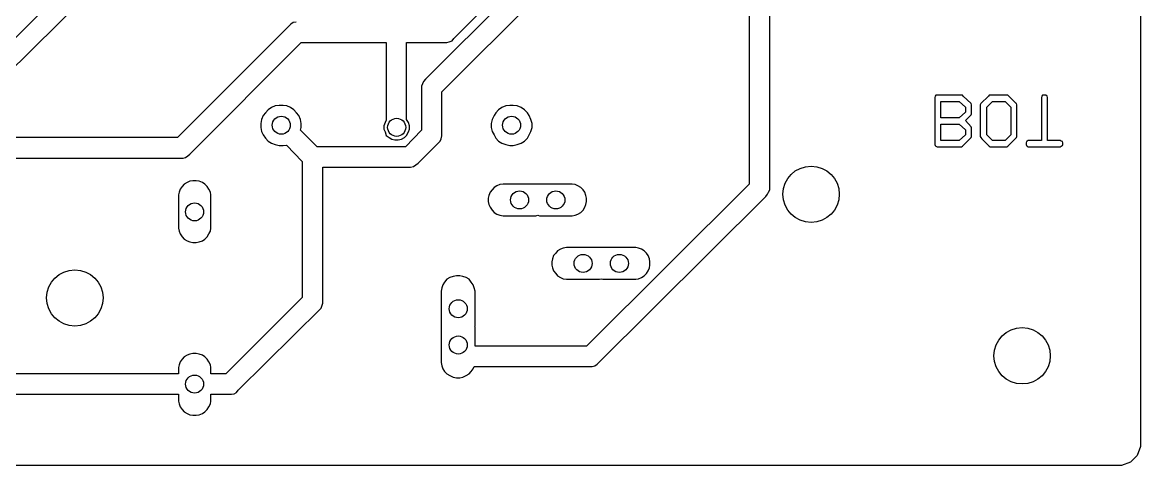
# Model space of a CAD drawing. Extents: x -4463 to -4217, y -2637 to -2584.
# Drawn here: x -4395.13 to -4345.57, y -2637.39 to -2617.72 of the extents above; entities that cross this region are included whole.
import ezdxf

# ---------------------------------------------------------------- set-up
doc = ezdxf.new("R2010")
doc.units = 0
doc.header["$MEASUREMENT"] = 0
for name, color, linetype in [('OBRYS', 7, 'Continuous'), ('SCIEZKI', 3, 'Continuous'), ('WIERCENIA', 10, 'Continuous')]:
    doc.layers.add(name, color=color, linetype=linetype)

msp = doc.modelspace()

# ---------------------------------------------------------------- linework, layer by layer
at = {"layer": 'OBRYS'}
for p, q in [((-4345.571, -2585.05), (-4345.571, -2636.537)), ((-4345.571, -2585.05), (-4345.571, -2636.537)), ((-4345.571, -2636.537), (-4345.722, -2636.939)), ((-4345.571, -2636.537), (-4345.722, -2636.939)), ((-4346.023, -2637.241), (-4346.426, -2637.392)), ((-4346.023, -2637.241), (-4346.426, -2637.392)), ((-4345.722, -2636.939), (-4346.023, -2637.241)), ((-4345.722, -2636.939), (-4346.023, -2637.241)), ((-4346.426, -2637.392), (-4461.793, -2637.392)), ((-4346.426, -2637.392), (-4461.793, -2637.392))]:
    msp.add_line(p, q, dxfattribs=at)
at = {"layer": 'SCIEZKI'}
for p, q in [((-4356.13, -2599.129), (-4377.272, -2620.246)), ((-4376.543, -2620.799), (-4355.3, -2599.581)), ((-4376.015, -2618.436), (-4357.512, -2599.933)), ((-4362.917, -2608.984), (-4362.917, -2624.897)), ((-4362.012, -2625.149), (-4362.012, -2609.235)), ((-4391.828, -2614.791), (-4396.328, -2619.291)), ((-4395.876, -2620.095), (-4391.275, -2615.52)), ((-4383.231, -2617.808), (-4388.259, -2622.836)), ((-4383.13, -2617.732), (-4383.231, -2617.808)), ((-4383.004, -2617.707), (-4383.13, -2617.732)), ((-4376.091, -2618.537), (-4376.015, -2618.436)), ((-4387.705, -2623.565), (-4382.778, -2618.612)), ((-4382.778, -2618.612), (-4379.007, -2618.612)), ((-4379.007, -2618.612), (-4379.007, -2622.056)), ((-4378.102, -2622.031), (-4378.102, -2618.612)), ((-4378.102, -2618.612), (-4376.317, -2618.612)), ((-4376.317, -2618.612), (-4376.216, -2618.587)), ((-4376.216, -2618.587), (-4376.091, -2618.537)), ((-4377.348, -2620.347), (-4377.398, -2620.447)), ((-4377.272, -2620.246), (-4377.348, -2620.347)), ((-4377.398, -2620.447), (-4377.448, -2620.548)), ((-4377.448, -2620.548), (-4377.448, -2622.509)), ((-4376.543, -2622.76), (-4376.543, -2620.799)), ((-4383.758, -2621.403), (-4383.934, -2621.428)), ((-4383.582, -2621.403), (-4383.758, -2621.403)), ((-4383.407, -2621.428), (-4383.582, -2621.403)), ((-4373.526, -2621.403), (-4373.702, -2621.428)), ((-4373.376, -2621.403), (-4373.526, -2621.403)), ((-4373.2, -2621.428), (-4373.376, -2621.403)), ((-4354.671, -2621), (-4354.697, -2621.051)), ((-4354.697, -2621.051), (-4354.697, -2622.107)), ((-4354.646, -2620.95), (-4354.671, -2621)), ((-4354.596, -2620.95), (-4354.646, -2620.95)), ((-4353.515, -2620.95), (-4354.596, -2620.95)), ((-4354.42, -2621.956), (-4354.42, -2621.227)), ((-4354.42, -2621.227), (-4353.616, -2621.227)), ((-4353.616, -2621.227), (-4353.339, -2621.478)), ((-4353.465, -2620.95), (-4353.515, -2620.95)), ((-4353.44, -2621), (-4353.465, -2620.95)), ((-4353.088, -2621.327), (-4353.44, -2621)), ((-4353.063, -2621.378), (-4353.088, -2621.327)), ((-4353.063, -2621.78), (-4353.063, -2621.378)), ((-4352.66, -2621.327), (-4352.685, -2621.378)), ((-4352.685, -2621.378), (-4352.685, -2622.785)), ((-4352.308, -2621), (-4352.66, -2621.327)), ((-4352.384, -2621.478), (-4352.132, -2621.227)), ((-4352.283, -2620.95), (-4352.308, -2621)), ((-4352.233, -2620.95), (-4352.283, -2620.95)), ((-4351.504, -2620.95), (-4352.233, -2620.95)), ((-4352.132, -2621.227), (-4351.579, -2621.227)), ((-4351.579, -2621.227), (-4351.328, -2621.478)), ((-4351.454, -2620.95), (-4351.504, -2620.95)), ((-4351.102, -2621.302), (-4351.454, -2620.95)), ((-4351.076, -2621.327), (-4351.102, -2621.302)), ((-4351.051, -2621.378), (-4351.076, -2621.327)), ((-4351.051, -2622.735), (-4351.051, -2621.378)), ((-4351.051, -2621.378), (-4351.051, -2621.378)), ((-4349.945, -2621), (-4349.97, -2621.051)), ((-4349.97, -2621.051), (-4349.97, -2622.961)), ((-4349.92, -2620.95), (-4349.945, -2621)), ((-4349.87, -2620.95), (-4349.92, -2620.95)), ((-4349.819, -2620.95), (-4349.87, -2620.95)), ((-4349.769, -2620.95), (-4349.819, -2620.95)), ((-4349.719, -2621), (-4349.769, -2620.95)), ((-4349.694, -2621.051), (-4349.719, -2621)), ((-4349.694, -2622.961), (-4349.694, -2621.051)), ((-4349.694, -2621.051), (-4349.694, -2621.051)), ((-4384.462, -2621.855), (-4384.538, -2622.031)), ((-4384.362, -2621.73), (-4384.462, -2621.855)), ((-4384.236, -2621.604), (-4384.362, -2621.73)), ((-4384.085, -2621.503), (-4384.236, -2621.604)), ((-4383.934, -2621.428), (-4384.085, -2621.503)), ((-4383.256, -2621.503), (-4383.407, -2621.428)), ((-4383.105, -2621.604), (-4383.256, -2621.503)), ((-4382.979, -2621.73), (-4383.105, -2621.604)), ((-4382.879, -2621.855), (-4382.979, -2621.73)), ((-4382.803, -2622.031), (-4382.879, -2621.855)), ((-4374.23, -2621.855), (-4374.306, -2622.031)), ((-4374.155, -2621.73), (-4374.23, -2621.855)), ((-4374.029, -2621.604), (-4374.155, -2621.73)), ((-4373.878, -2621.503), (-4374.029, -2621.604)), ((-4373.702, -2621.428), (-4373.878, -2621.503)), ((-4373.024, -2621.503), (-4373.2, -2621.428)), ((-4372.873, -2621.604), (-4373.024, -2621.503)), ((-4372.747, -2621.73), (-4372.873, -2621.604)), ((-4372.672, -2621.855), (-4372.747, -2621.73)), ((-4372.596, -2622.031), (-4372.672, -2621.855)), ((-4353.339, -2621.704), (-4353.616, -2621.956)), ((-4353.339, -2621.478), (-4353.339, -2621.704)), ((-4353.339, -2621.478), (-4353.339, -2621.478)), ((-4353.339, -2622.081), (-4353.138, -2621.88)), ((-4353.138, -2621.88), (-4353.088, -2621.83)), ((-4353.088, -2621.83), (-4353.063, -2621.78)), ((-4352.384, -2622.71), (-4352.384, -2621.478)), ((-4351.328, -2621.478), (-4351.328, -2622.71)), ((-4384.538, -2622.031), (-4384.563, -2622.207)), ((-4384.563, -2622.207), (-4384.563, -2622.383)), ((-4384.563, -2622.383), (-4384.538, -2622.559)), ((-4382.778, -2622.207), (-4382.803, -2622.031)), ((-4382.803, -2622.509), (-4382.778, -2622.383)), ((-4382.778, -2622.383), (-4382.778, -2622.207)), ((-4379.057, -2622.157), (-4379.108, -2622.308)), ((-4379.108, -2622.308), (-4379.108, -2622.459)), ((-4379.007, -2622.056), (-4379.057, -2622.157)), ((-4378.027, -2622.157), (-4378.102, -2622.031)), ((-4378.102, -2622.031), (-4378.102, -2622.031)), ((-4377.976, -2622.308), (-4378.027, -2622.157)), ((-4377.976, -2622.459), (-4377.976, -2622.308)), ((-4374.306, -2622.031), (-4374.356, -2622.207)), ((-4374.356, -2622.207), (-4374.356, -2622.383)), ((-4374.356, -2622.207), (-4374.356, -2622.207)), ((-4374.356, -2622.383), (-4374.306, -2622.559)), ((-4372.546, -2622.207), (-4372.596, -2622.031)), ((-4372.596, -2622.559), (-4372.546, -2622.383)), ((-4372.546, -2622.383), (-4372.546, -2622.207)), ((-4354.697, -2622.107), (-4354.697, -2623.062)), ((-4353.616, -2621.956), (-4354.42, -2621.956)), ((-4354.42, -2622.961), (-4354.42, -2622.232)), ((-4354.42, -2622.232), (-4353.616, -2622.232)), ((-4353.616, -2622.232), (-4353.339, -2622.484)), ((-4353.088, -2622.358), (-4353.339, -2622.081)), ((-4353.063, -2622.408), (-4353.088, -2622.358)), ((-4388.259, -2622.836), (-4407.139, -2622.836)), ((-4384.538, -2622.559), (-4384.462, -2622.71)), ((-4384.462, -2622.71), (-4384.362, -2622.861)), ((-4384.362, -2622.861), (-4384.236, -2622.987)), ((-4382.074, -2623.238), (-4382.803, -2622.509)), ((-4379.108, -2622.459), (-4379.057, -2622.584)), ((-4379.057, -2622.584), (-4379.007, -2622.735)), ((-4379.007, -2622.735), (-4378.881, -2622.836)), ((-4378.881, -2622.836), (-4378.756, -2622.911)), ((-4378.328, -2622.911), (-4378.203, -2622.836)), ((-4378.203, -2622.836), (-4378.102, -2622.735)), ((-4377.448, -2622.509), (-4378.152, -2623.238)), ((-4378.102, -2622.735), (-4378.027, -2622.584)), ((-4378.027, -2622.584), (-4377.976, -2622.459)), ((-4376.619, -2622.987), (-4376.568, -2622.886)), ((-4376.568, -2622.886), (-4376.543, -2622.76)), ((-4374.306, -2622.559), (-4374.23, -2622.71)), ((-4374.23, -2622.71), (-4374.155, -2622.861)), ((-4374.155, -2622.861), (-4374.029, -2622.987)), ((-4372.873, -2622.987), (-4372.747, -2622.861)), ((-4372.747, -2622.861), (-4372.672, -2622.71)), ((-4372.672, -2622.71), (-4372.596, -2622.559)), ((-4353.339, -2622.71), (-4353.616, -2622.961)), ((-4353.465, -2623.213), (-4353.138, -2622.886)), ((-4353.339, -2622.484), (-4353.339, -2622.71)), ((-4353.339, -2622.484), (-4353.339, -2622.484)), ((-4353.138, -2622.886), (-4353.088, -2622.836)), ((-4353.138, -2622.886), (-4353.138, -2622.886)), ((-4353.088, -2622.836), (-4353.063, -2622.785)), ((-4353.063, -2622.785), (-4353.063, -2622.408)), ((-4352.685, -2622.785), (-4352.66, -2622.836)), ((-4352.66, -2622.836), (-4352.61, -2622.886)), ((-4352.61, -2622.886), (-4352.283, -2623.213)), ((-4352.132, -2622.961), (-4352.384, -2622.71)), ((-4351.328, -2622.71), (-4351.579, -2622.961)), ((-4351.454, -2623.213), (-4351.076, -2622.836)), ((-4351.076, -2622.836), (-4351.051, -2622.785)), ((-4351.051, -2622.785), (-4351.051, -2622.735)), ((-4384.236, -2622.987), (-4384.085, -2623.087)), ((-4384.085, -2623.087), (-4383.934, -2623.137)), ((-4383.934, -2623.137), (-4383.758, -2623.188)), ((-4383.758, -2623.188), (-4383.582, -2623.188)), ((-4383.582, -2623.188), (-4383.432, -2623.163)), ((-4383.432, -2623.163), (-4382.728, -2623.892)), ((-4378.152, -2623.238), (-4382.074, -2623.238)), ((-4378.756, -2622.911), (-4378.63, -2622.936)), ((-4378.63, -2622.936), (-4378.479, -2622.936)), ((-4378.479, -2622.936), (-4378.328, -2622.911)), ((-4377.599, -2623.967), (-4376.619, -2622.987)), ((-4374.029, -2622.987), (-4373.878, -2623.087)), ((-4373.878, -2623.087), (-4373.702, -2623.137)), ((-4373.702, -2623.137), (-4373.526, -2623.188)), ((-4373.526, -2623.188), (-4373.376, -2623.188)), ((-4373.376, -2623.188), (-4373.2, -2623.137)), ((-4373.2, -2623.137), (-4373.024, -2623.087)), ((-4373.024, -2623.087), (-4372.873, -2622.987)), ((-4354.697, -2623.062), (-4354.697, -2623.137)), ((-4354.697, -2623.062), (-4354.697, -2623.062)), ((-4354.697, -2623.137), (-4354.671, -2623.188)), ((-4354.671, -2623.188), (-4354.646, -2623.213)), ((-4354.646, -2623.213), (-4354.596, -2623.238)), ((-4354.596, -2623.238), (-4353.515, -2623.238)), ((-4353.616, -2622.961), (-4354.42, -2622.961)), ((-4353.515, -2623.238), (-4353.465, -2623.213)), ((-4352.283, -2623.213), (-4352.233, -2623.238)), ((-4352.233, -2623.238), (-4351.504, -2623.238)), ((-4351.579, -2622.961), (-4352.132, -2622.961)), ((-4352.132, -2622.961), (-4352.132, -2622.961)), ((-4351.504, -2623.238), (-4351.454, -2623.213)), ((-4350.624, -2623.012), (-4350.649, -2623.062)), ((-4350.649, -2623.062), (-4350.649, -2623.137)), ((-4350.649, -2623.137), (-4350.624, -2623.188)), ((-4350.599, -2622.987), (-4350.624, -2623.012)), ((-4350.624, -2623.188), (-4350.599, -2623.213)), ((-4350.549, -2622.961), (-4350.599, -2622.987)), ((-4350.599, -2623.213), (-4350.549, -2623.238)), ((-4349.97, -2622.961), (-4350.549, -2622.961)), ((-4350.549, -2623.238), (-4349.141, -2623.238)), ((-4349.141, -2622.961), (-4349.694, -2622.961)), ((-4349.09, -2622.987), (-4349.141, -2622.961)), ((-4349.141, -2623.238), (-4349.09, -2623.213)), ((-4349.04, -2623.012), (-4349.09, -2622.987)), ((-4349.09, -2623.213), (-4349.04, -2623.188)), ((-4349.015, -2623.062), (-4349.04, -2623.012)), ((-4349.04, -2623.188), (-4349.015, -2623.137)), ((-4349.015, -2623.137), (-4349.015, -2623.062)), ((-4407.39, -2623.741), (-4388.007, -2623.741)), ((-4388.007, -2623.741), (-4387.907, -2623.716)), ((-4387.907, -2623.716), (-4387.806, -2623.64)), ((-4387.806, -2623.64), (-4387.705, -2623.565)), ((-4382.728, -2623.892), (-4382.728, -2629.925)), ((-4381.823, -2630.177), (-4381.823, -2624.143)), ((-4381.823, -2624.143), (-4377.926, -2624.143)), ((-4377.926, -2624.143), (-4377.8, -2624.118)), ((-4377.8, -2624.118), (-4377.7, -2624.042)), ((-4377.7, -2624.042), (-4377.599, -2623.967)), ((-4387.831, -2624.822), (-4387.957, -2624.897)), ((-4387.705, -2624.771), (-4387.831, -2624.822)), ((-4387.58, -2624.746), (-4387.705, -2624.771)), ((-4387.429, -2624.746), (-4387.58, -2624.746)), ((-4387.303, -2624.771), (-4387.429, -2624.746)), ((-4387.152, -2624.822), (-4387.303, -2624.771)), ((-4387.052, -2624.897), (-4387.152, -2624.822)), ((-4388.183, -2625.249), (-4388.208, -2625.375)), ((-4388.208, -2625.375), (-4388.208, -2626.858)), ((-4388.208, -2625.375), (-4388.208, -2625.375)), ((-4388.133, -2625.123), (-4388.183, -2625.249)), ((-4388.057, -2624.998), (-4388.133, -2625.123)), ((-4387.957, -2624.897), (-4388.057, -2624.998)), ((-4386.951, -2624.998), (-4387.052, -2624.897)), ((-4386.876, -2625.123), (-4386.951, -2624.998)), ((-4386.8, -2625.249), (-4386.876, -2625.123)), ((-4386.775, -2625.375), (-4386.8, -2625.249)), ((-4386.775, -2626.858), (-4386.775, -2625.375)), ((-4374.406, -2625.249), (-4374.457, -2625.4)), ((-4374.306, -2625.149), (-4374.406, -2625.249)), ((-4374.23, -2625.048), (-4374.306, -2625.149)), ((-4374.105, -2624.973), (-4374.23, -2625.048)), ((-4373.979, -2624.922), (-4374.105, -2624.973)), ((-4373.828, -2624.897), (-4373.979, -2624.922)), ((-4372.37, -2624.897), (-4373.828, -2624.897)), ((-4372.295, -2624.897), (-4372.37, -2624.897)), ((-4372.219, -2624.897), (-4372.295, -2624.897)), ((-4370.761, -2624.897), (-4372.219, -2624.897)), ((-4370.635, -2624.922), (-4370.761, -2624.897)), ((-4370.51, -2624.973), (-4370.635, -2624.922)), ((-4370.384, -2625.048), (-4370.51, -2624.973)), ((-4370.283, -2625.149), (-4370.384, -2625.048)), ((-4370.208, -2625.249), (-4370.283, -2625.149)), ((-4370.158, -2625.4), (-4370.208, -2625.249)), ((-4362.917, -2624.897), (-4370.133, -2632.087)), ((-4362.188, -2625.45), (-4362.113, -2625.35)), ((-4362.113, -2625.35), (-4362.063, -2625.249)), ((-4362.063, -2625.249), (-4362.012, -2625.149)), ((-4374.457, -2625.4), (-4374.482, -2625.526)), ((-4374.482, -2625.526), (-4374.482, -2625.677)), ((-4374.482, -2625.677), (-4374.457, -2625.802)), ((-4374.457, -2625.802), (-4374.406, -2625.928)), ((-4370.208, -2625.928), (-4370.158, -2625.802)), ((-4370.133, -2625.526), (-4370.158, -2625.4)), ((-4370.158, -2625.802), (-4370.133, -2625.677)), ((-4370.133, -2625.677), (-4370.133, -2625.526)), ((-4369.655, -2632.892), (-4362.188, -2625.45)), ((-4374.406, -2625.928), (-4374.306, -2626.054)), ((-4374.306, -2626.054), (-4374.23, -2626.154)), ((-4374.23, -2626.154), (-4374.105, -2626.23)), ((-4374.105, -2626.23), (-4373.979, -2626.28)), ((-4373.979, -2626.28), (-4373.828, -2626.305)), ((-4373.828, -2626.305), (-4372.37, -2626.305)), ((-4373.828, -2626.305), (-4373.828, -2626.305)), ((-4372.37, -2626.305), (-4372.295, -2626.28)), ((-4372.295, -2626.28), (-4372.219, -2626.305)), ((-4372.219, -2626.305), (-4370.761, -2626.305)), ((-4370.761, -2626.305), (-4370.635, -2626.28)), ((-4370.635, -2626.28), (-4370.51, -2626.23)), ((-4370.51, -2626.23), (-4370.384, -2626.154)), ((-4370.384, -2626.154), (-4370.283, -2626.054)), ((-4370.283, -2626.054), (-4370.208, -2625.928)), ((-4388.208, -2626.858), (-4388.183, -2626.984)), ((-4386.8, -2626.984), (-4386.775, -2626.858)), ((-4388.183, -2626.984), (-4388.133, -2627.109)), ((-4388.133, -2627.109), (-4388.057, -2627.235)), ((-4388.057, -2627.235), (-4387.957, -2627.336)), ((-4387.957, -2627.336), (-4387.831, -2627.411)), ((-4387.152, -2627.411), (-4387.052, -2627.336)), ((-4387.052, -2627.336), (-4386.951, -2627.235)), ((-4386.951, -2627.235), (-4386.876, -2627.109)), ((-4386.876, -2627.109), (-4386.8, -2626.984)), ((-4387.831, -2627.411), (-4387.705, -2627.461)), ((-4387.705, -2627.461), (-4387.58, -2627.487)), ((-4387.58, -2627.487), (-4387.429, -2627.487)), ((-4387.429, -2627.487), (-4387.303, -2627.461)), ((-4387.303, -2627.461), (-4387.152, -2627.411)), ((-4371.289, -2627.788), (-4371.415, -2627.864)), ((-4371.163, -2627.738), (-4371.289, -2627.788)), ((-4371.012, -2627.713), (-4371.163, -2627.738)), ((-4369.554, -2627.713), (-4371.012, -2627.713)), ((-4369.479, -2627.713), (-4369.554, -2627.713)), ((-4369.404, -2627.713), (-4369.479, -2627.713)), ((-4367.945, -2627.713), (-4369.404, -2627.713)), ((-4367.82, -2627.738), (-4367.945, -2627.713)), ((-4367.694, -2627.788), (-4367.82, -2627.738)), ((-4367.568, -2627.864), (-4367.694, -2627.788)), ((-4371.641, -2628.216), (-4371.666, -2628.341)), ((-4371.666, -2628.341), (-4371.666, -2628.492)), ((-4371.591, -2628.065), (-4371.641, -2628.216)), ((-4371.49, -2627.964), (-4371.591, -2628.065)), ((-4371.415, -2627.864), (-4371.49, -2627.964)), ((-4367.468, -2627.964), (-4367.568, -2627.864)), ((-4367.392, -2628.065), (-4367.468, -2627.964)), ((-4367.342, -2628.216), (-4367.392, -2628.065)), ((-4367.317, -2628.341), (-4367.342, -2628.216)), ((-4367.317, -2628.492), (-4367.317, -2628.341)), ((-4371.666, -2628.492), (-4371.641, -2628.618)), ((-4371.641, -2628.618), (-4371.591, -2628.744)), ((-4371.591, -2628.744), (-4371.49, -2628.869)), ((-4367.468, -2628.869), (-4367.392, -2628.744)), ((-4367.392, -2628.744), (-4367.342, -2628.618)), ((-4367.342, -2628.618), (-4367.317, -2628.492)), ((-4376.418, -2629.246), (-4376.493, -2629.372)), ((-4376.317, -2629.121), (-4376.418, -2629.246)), ((-4376.191, -2629.045), (-4376.317, -2629.121)), ((-4376.04, -2628.995), (-4376.191, -2629.045)), ((-4375.89, -2628.97), (-4376.04, -2628.995)), ((-4375.739, -2628.97), (-4375.89, -2628.97)), ((-4375.613, -2628.995), (-4375.739, -2628.97)), ((-4375.462, -2629.045), (-4375.613, -2628.995)), ((-4375.337, -2629.121), (-4375.462, -2629.045)), ((-4375.236, -2629.246), (-4375.337, -2629.121)), ((-4375.161, -2629.372), (-4375.236, -2629.246)), ((-4371.49, -2628.869), (-4371.415, -2628.97)), ((-4371.415, -2628.97), (-4371.289, -2629.045)), ((-4371.289, -2629.045), (-4371.163, -2629.096)), ((-4371.163, -2629.096), (-4371.012, -2629.121)), ((-4371.012, -2629.121), (-4369.554, -2629.121)), ((-4371.012, -2629.121), (-4371.012, -2629.121)), ((-4369.554, -2629.121), (-4369.479, -2629.096)), ((-4369.479, -2629.096), (-4369.404, -2629.121)), ((-4369.404, -2629.121), (-4367.945, -2629.121)), ((-4367.945, -2629.121), (-4367.82, -2629.096)), ((-4367.82, -2629.096), (-4367.694, -2629.045)), ((-4367.694, -2629.045), (-4367.568, -2628.97)), ((-4367.568, -2628.97), (-4367.468, -2628.869)), ((-4376.543, -2629.498), (-4376.568, -2629.649)), ((-4376.568, -2629.649), (-4376.568, -2631.207)), ((-4376.493, -2629.372), (-4376.543, -2629.498)), ((-4375.11, -2629.498), (-4375.161, -2629.372)), ((-4375.06, -2629.649), (-4375.11, -2629.498)), ((-4375.06, -2631.207), (-4375.06, -2629.649)), ((-4382.728, -2629.925), (-4386.122, -2633.319)), ((-4381.898, -2630.403), (-4381.848, -2630.277)), ((-4381.848, -2630.277), (-4381.823, -2630.177)), ((-4385.569, -2634.048), (-4381.898, -2630.403)), ((-4376.568, -2631.207), (-4376.568, -2631.232)), ((-4376.568, -2631.232), (-4376.568, -2631.258)), ((-4376.568, -2631.258), (-4376.568, -2632.816)), ((-4376.568, -2631.258), (-4376.568, -2631.258)), ((-4375.085, -2631.232), (-4375.06, -2631.207)), ((-4375.06, -2631.258), (-4375.085, -2631.232)), ((-4375.06, -2632.087), (-4375.06, -2631.258)), ((-4370.133, -2632.087), (-4375.06, -2632.087)), ((-4388.133, -2632.791), (-4388.183, -2632.917)), ((-4388.057, -2632.665), (-4388.133, -2632.791)), ((-4387.957, -2632.565), (-4388.057, -2632.665)), ((-4387.831, -2632.489), (-4387.957, -2632.565)), ((-4387.705, -2632.439), (-4387.831, -2632.489)), ((-4387.58, -2632.414), (-4387.705, -2632.439)), ((-4387.429, -2632.414), (-4387.58, -2632.414)), ((-4387.303, -2632.439), (-4387.429, -2632.414)), ((-4387.152, -2632.489), (-4387.303, -2632.439)), ((-4387.052, -2632.565), (-4387.152, -2632.489)), ((-4386.951, -2632.665), (-4387.052, -2632.565)), ((-4386.876, -2632.791), (-4386.951, -2632.665)), ((-4386.8, -2632.917), (-4386.876, -2632.791)), ((-4388.183, -2632.917), (-4388.208, -2633.043)), ((-4388.208, -2633.043), (-4388.208, -2633.319)), ((-4386.775, -2633.043), (-4386.8, -2632.917)), ((-4386.775, -2633.319), (-4386.775, -2633.043)), ((-4376.568, -2632.816), (-4376.543, -2632.967)), ((-4376.543, -2632.967), (-4376.493, -2633.093)), ((-4376.493, -2633.093), (-4376.418, -2633.219)), ((-4376.418, -2633.219), (-4376.317, -2633.319)), ((-4375.337, -2633.319), (-4375.236, -2633.219)), ((-4375.236, -2633.219), (-4375.161, -2633.093)), ((-4375.161, -2633.093), (-4375.11, -2632.992)), ((-4375.11, -2632.992), (-4369.881, -2632.992)), ((-4369.881, -2632.992), (-4369.755, -2632.967)), ((-4369.755, -2632.967), (-4369.655, -2632.892)), ((-4388.208, -2633.319), (-4397.234, -2633.319)), ((-4386.122, -2633.319), (-4386.775, -2633.319)), ((-4376.317, -2633.319), (-4376.191, -2633.394)), ((-4376.191, -2633.394), (-4376.04, -2633.47)), ((-4376.04, -2633.47), (-4375.89, -2633.495)), ((-4375.89, -2633.495), (-4375.739, -2633.495)), ((-4375.739, -2633.495), (-4375.613, -2633.47)), ((-4375.613, -2633.47), (-4375.462, -2633.394)), ((-4375.462, -2633.394), (-4375.337, -2633.319)), ((-4397.46, -2634.224), (-4388.208, -2634.224)), ((-4388.208, -2634.224), (-4388.208, -2634.526)), ((-4386.775, -2634.526), (-4386.775, -2634.224)), ((-4386.775, -2634.224), (-4385.87, -2634.224)), ((-4385.87, -2634.224), (-4385.745, -2634.199)), ((-4385.745, -2634.199), (-4385.644, -2634.149)), ((-4385.644, -2634.149), (-4385.569, -2634.048)), ((-4388.208, -2634.526), (-4388.183, -2634.651)), ((-4388.183, -2634.651), (-4388.133, -2634.777)), ((-4388.133, -2634.777), (-4388.057, -2634.903)), ((-4386.951, -2634.903), (-4386.876, -2634.777)), ((-4386.876, -2634.777), (-4386.8, -2634.651)), ((-4386.8, -2634.651), (-4386.775, -2634.526)), ((-4388.057, -2634.903), (-4387.957, -2635.003)), ((-4387.957, -2635.003), (-4387.831, -2635.079)), ((-4387.831, -2635.079), (-4387.705, -2635.129)), ((-4387.705, -2635.129), (-4387.58, -2635.154)), ((-4387.58, -2635.154), (-4387.429, -2635.154)), ((-4387.429, -2635.154), (-4387.303, -2635.129)), ((-4387.303, -2635.129), (-4387.152, -2635.079)), ((-4387.152, -2635.079), (-4387.052, -2635.003)), ((-4387.052, -2635.003), (-4386.951, -2634.903))]:
    msp.add_line(p, q, dxfattribs=at)
at = {"layer": 'WIERCENIA', "linetype": 'Continuous'}
for centre, radius in [((-4383.658, -2622.283), 0.4), ((-4373.451, -2622.283), 0.4), ((-4378.544, -2622.379), 0.4), ((-4360.177, -2625.35), 1.25), ((-4373.099, -2625.601), 0.4), ((-4371.49, -2625.601), 0.4), ((-4387.504, -2626.129), 0.4), ((-4370.283, -2628.417), 0.4), ((-4368.674, -2628.417), 0.4), ((-4392.809, -2629.95), 1.25), ((-4375.814, -2630.428), 0.4), ((-4350.825, -2632.515), 1.25), ((-4375.814, -2632.037), 0.4), ((-4387.504, -2633.772), 0.4)]:
    msp.add_circle(centre, radius, dxfattribs=at)

doc.saveas('drawing.dxf')
